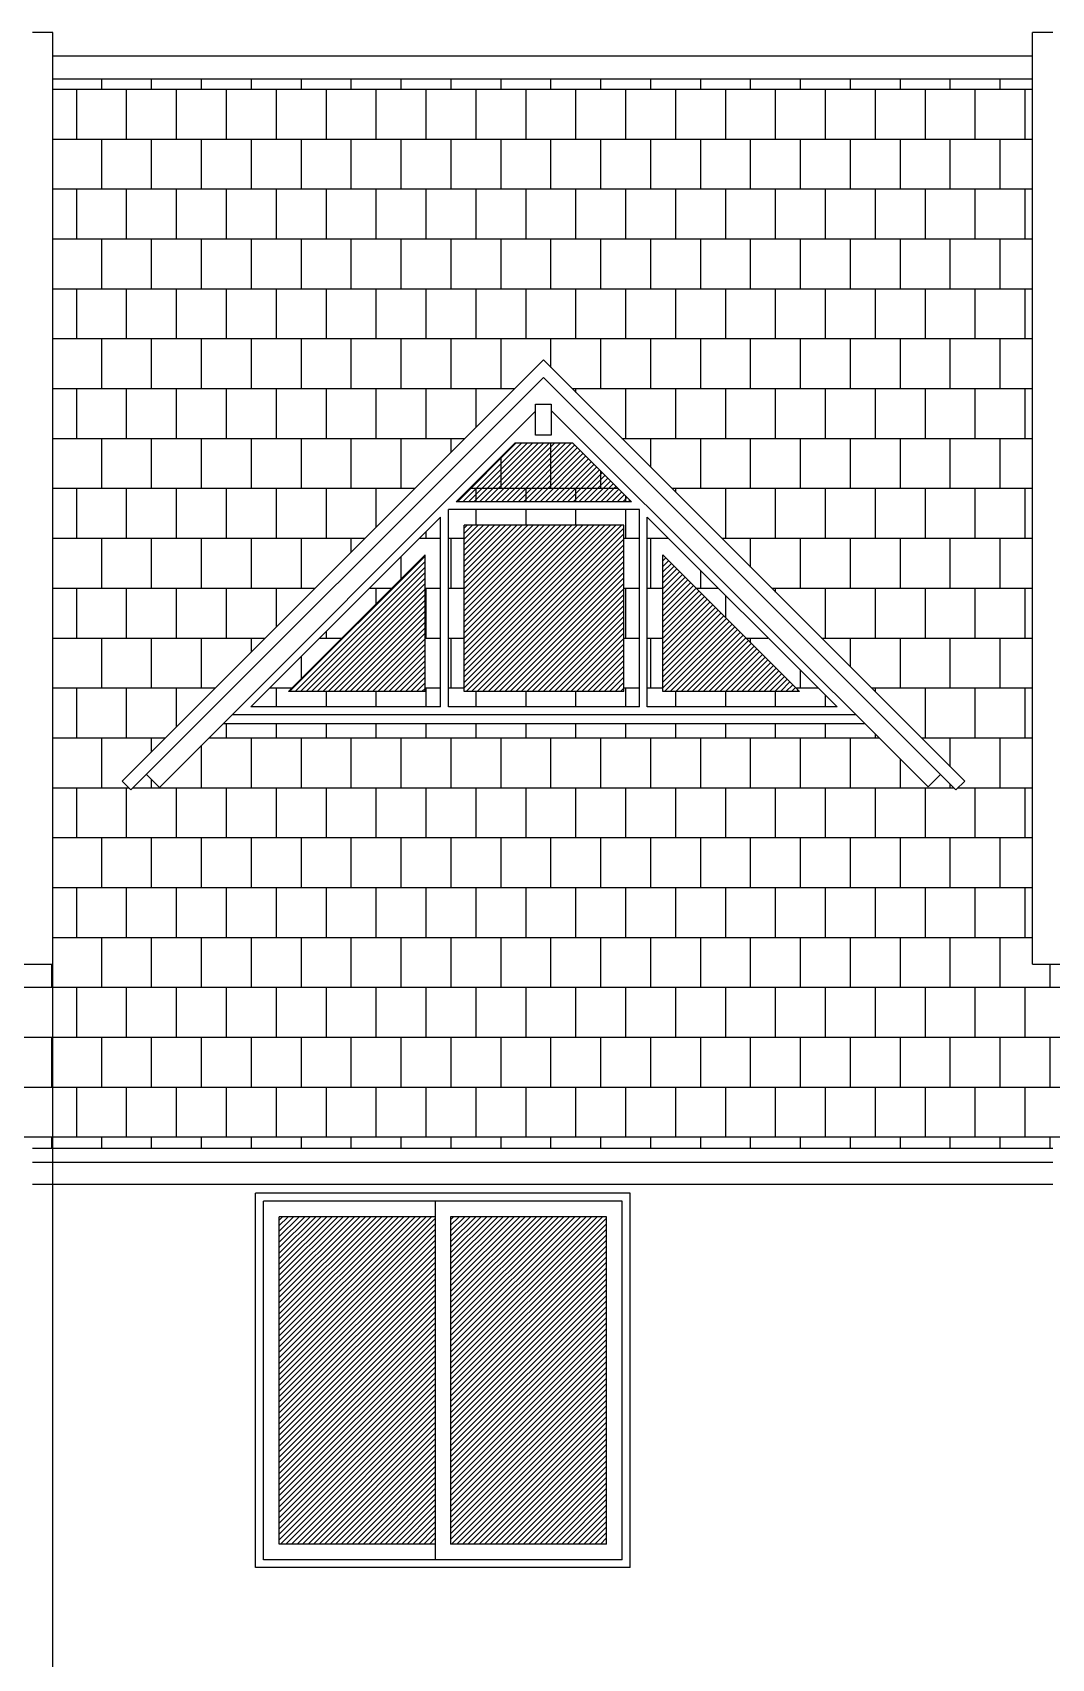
# Model space of a CAD drawing. Extents: x -74 to 202, y -59 to 73.
# Drawn here: x 42.9 to 46.16, y 10.81 to 16.02 of the extents above; entities that cross this region are included whole.
import ezdxf

# ---------------------------------------------------------------- set-up
doc = ezdxf.new("R2010")
doc.units = 0
doc.layers.get('0').update_dxf_attribs({"linetype": 'CONTINUOUS'})
for name, color, linetype in [('TELHADO', 20, 'CONTINUOUS'), ('VIDROEX', 135, 'CONTINUOUS'), ('VISTAP', 244, 'CONTINUOUS')]:
    doc.layers.add(name, color=color, linetype=linetype)

# ---------------------------------------------------------------- blocks, each defined once
blk = doc.blocks.new('*X40')
at = {"color": 0, "linetype": 'CONTINUOUS'}
for p, q in [((48.3352, 8.4898), (48.8242, 8.9787)), ((48.3352, 8.5074), (48.8065, 8.9787)), ((48.3352, 8.5251), (48.7888, 8.9787)), ((48.3352, 8.5428), (48.7712, 8.9787)), ((48.3352, 8.5605), (48.7535, 8.9787)), ((48.3352, 8.5782), (48.7358, 8.9787)), ((48.3352, 8.5958), (48.7181, 8.9787)), ((48.3352, 8.6135), (48.7004, 8.9787)), ((48.3352, 8.6312), (48.6828, 8.9787)), ((48.3352, 8.6489), (48.6651, 8.9787)), ((48.3352, 8.6665), (48.6474, 8.9787)), ((48.3352, 8.6842), (48.6297, 8.9787)), ((48.3352, 8.7019), (48.6121, 8.9787)), ((48.3352, 8.7196), (48.5944, 8.9787)), ((48.3352, 8.7373), (48.5767, 8.9787)), ((48.3352, 8.7549), (48.559, 8.9787)), ((48.3352, 8.7726), (48.5413, 8.9787)), ((48.3352, 8.7903), (48.5237, 8.9787)), ((48.3352, 8.808), (48.506, 8.9787)), ((48.3352, 8.8256), (48.4883, 8.9787)), ((48.3352, 8.8433), (48.4706, 8.9787)), ((48.3352, 8.861), (48.453, 8.9787)), ((48.3352, 8.8787), (48.4353, 8.9787)), ((48.3352, 8.8964), (48.4176, 8.9787)), ((48.3352, 8.914), (48.3999, 8.9787)), ((48.3352, 8.9317), (48.3822, 8.9787)), ((48.3352, 8.9494), (48.3646, 8.9787)), ((48.3352, 8.9671), (48.3469, 8.9787)), ((48.3352, 8.4721), (48.8352, 8.9721)), ((48.8852, 8.4918), (49.3722, 8.9787)), ((48.8852, 8.5094), (49.3545, 8.9787)), ((48.8852, 8.5271), (49.3368, 8.9787)), ((48.8852, 8.5448), (49.3192, 8.9787)), ((48.8852, 8.5625), (49.3015, 8.9787)), ((48.8852, 8.5802), (49.2838, 8.9787)), ((48.8852, 8.5978), (49.2661, 8.9787)), ((48.8852, 8.6155), (49.2485, 8.9787)), ((48.8852, 8.6332), (49.2308, 8.9787)), ((48.8852, 8.6509), (49.2131, 8.9787)), ((48.8852, 8.6685), (49.1954, 8.9787)), ((48.8852, 8.6862), (49.1777, 8.9787)), ((48.8852, 8.7039), (49.1601, 8.9787)), ((48.8852, 8.7216), (49.1424, 8.9787)), ((48.8852, 8.7393), (49.1247, 8.9787)), ((48.8852, 8.7569), (49.107, 8.9787)), ((48.8852, 8.7746), (49.0894, 8.9787)), ((48.8852, 8.7923), (49.0717, 8.9787)), ((48.8852, 8.81), (49.054, 8.9787)), ((48.8852, 8.8276), (49.0363, 8.9787)), ((48.8852, 8.8453), (49.0186, 8.9787)), ((48.8852, 8.863), (49.001, 8.9787)), ((48.8852, 8.8807), (48.9833, 8.9787)), ((48.8852, 8.8983), (48.9656, 8.9787)), ((48.8852, 8.916), (48.9479, 8.9787)), ((48.8852, 8.9337), (48.9303, 8.9787)), ((48.8852, 8.9514), (48.9126, 8.9787)), ((48.8852, 8.9691), (48.8949, 8.9787)), ((48.8852, 8.4741), (49.3852, 8.9741)), ((48.3352, 8.4544), (48.8352, 8.9544)), ((48.3352, 8.4367), (48.8352, 8.9367)), ((48.3352, 8.4191), (48.8352, 8.9191)), ((48.8852, 8.4564), (49.3852, 8.9564)), ((48.8852, 8.4387), (49.3852, 8.9387)), ((48.8852, 8.4211), (49.3852, 8.9211)), ((48.3352, 8.4014), (48.8352, 8.9014)), ((48.3352, 8.3837), (48.8352, 8.8837)), ((48.3352, 8.366), (48.8352, 8.866)), ((48.8852, 8.4034), (49.3852, 8.9034)), ((48.8852, 8.3857), (49.3852, 8.8857)), ((48.8852, 8.368), (49.3852, 8.868)), ((48.3352, 8.3483), (48.8352, 8.8483)), ((48.3352, 8.3307), (48.8352, 8.8307)), ((48.3352, 8.313), (48.8352, 8.813)), ((48.8852, 8.3503), (49.3852, 8.8503)), ((48.8852, 8.3327), (49.3852, 8.8327)), ((48.8852, 8.315), (49.3852, 8.815)), ((48.3352, 8.2953), (48.8352, 8.7953)), ((48.3352, 8.2776), (48.8352, 8.7776)), ((48.3352, 8.26), (48.8352, 8.76)), ((48.8852, 8.2973), (49.3852, 8.7973)), ((48.8852, 8.2796), (49.3852, 8.7796)), ((48.8852, 8.262), (49.3852, 8.762)), ((48.3352, 8.2423), (48.8352, 8.7423)), ((48.3352, 8.2246), (48.8352, 8.7246)), ((48.3352, 8.2069), (48.8352, 8.7069)), ((48.8852, 8.2443), (49.3852, 8.7443)), ((48.8852, 8.2266), (49.3852, 8.7266)), ((48.8852, 8.2089), (49.3852, 8.7089)), ((48.3352, 8.1893), (48.8352, 8.6893)), ((48.3352, 8.1716), (48.8352, 8.6716)), ((48.8852, 8.1912), (49.3852, 8.6912)), ((48.8852, 8.1736), (49.3852, 8.6736)), ((48.8852, 8.1559), (49.3852, 8.6559)), ((48.3352, 8.1539), (48.8352, 8.6539)), ((48.3352, 8.1362), (48.8352, 8.6362)), ((48.3352, 8.1185), (48.8352, 8.6185)), ((48.8852, 8.1382), (49.3852, 8.6382)), ((48.8852, 8.1205), (49.3852, 8.6205)), ((48.8852, 8.1029), (49.3852, 8.6029)), ((48.3352, 8.1009), (48.8352, 8.6009)), ((48.3352, 8.0832), (48.8352, 8.5832)), ((48.3352, 8.0655), (48.8352, 8.5655)), ((48.8852, 8.0852), (49.3852, 8.5852)), ((48.8852, 8.0675), (49.3852, 8.5675)), ((48.3352, 8.0478), (48.8352, 8.5478)), ((48.3352, 8.0302), (48.8352, 8.5302)), ((48.3352, 8.0125), (48.8352, 8.5125)), ((48.8852, 8.0498), (49.3852, 8.5498)), ((48.8852, 8.0321), (49.3852, 8.5321)), ((48.8852, 8.0145), (49.3852, 8.5145)), ((48.3352, 7.9948), (48.8352, 8.4948)), ((48.3352, 7.9771), (48.8352, 8.4771)), ((48.3352, 7.9594), (48.8352, 8.4594)), ((48.8852, 7.9968), (49.3852, 8.4968)), ((48.8852, 7.9791), (49.3852, 8.4791)), ((48.8852, 7.9614), (49.3852, 8.4614)), ((48.3352, 7.9418), (48.8352, 8.4418)), ((48.3399, 7.9287), (48.8352, 8.4241)), ((48.3576, 7.9287), (48.8352, 8.4064)), ((48.8852, 7.9438), (49.3852, 8.4438)), ((48.8879, 7.9287), (49.3852, 8.4261)), ((48.9056, 7.9287), (49.3852, 8.4084)), ((48.3752, 7.9287), (48.8352, 8.3887)), ((48.3929, 7.9287), (48.8352, 8.3711)), ((48.4106, 7.9287), (48.8352, 8.3534)), ((48.9232, 7.9287), (49.3852, 8.3907)), ((48.9409, 7.9287), (49.3852, 8.373)), ((48.9586, 7.9287), (49.3852, 8.3554)), ((48.4283, 7.9287), (48.8352, 8.3357)), ((48.4459, 7.9287), (48.8352, 8.318)), ((48.4636, 7.9287), (48.8352, 8.3003)), ((48.9763, 7.9287), (49.3852, 8.3377)), ((48.994, 7.9287), (49.3852, 8.32)), ((49.0116, 7.9287), (49.3852, 8.3023)), ((48.4813, 7.9287), (48.8352, 8.2827)), ((48.499, 7.9287), (48.8352, 8.265)), ((48.5167, 7.9287), (48.8352, 8.2473)), ((49.0293, 7.9287), (49.3852, 8.2847)), ((49.047, 7.9287), (49.3852, 8.267)), ((49.0647, 7.9287), (49.3852, 8.2493)), ((48.5343, 7.9287), (48.8352, 8.2296)), ((48.552, 7.9287), (48.8352, 8.212)), ((48.5697, 7.9287), (48.8352, 8.1943)), ((49.0823, 7.9287), (49.3852, 8.2316)), ((49.1, 7.9287), (49.3852, 8.2139)), ((49.1177, 7.9287), (49.3852, 8.1963)), ((48.5874, 7.9287), (48.8352, 8.1766)), ((48.605, 7.9287), (48.8352, 8.1589)), ((48.6227, 7.9287), (48.8352, 8.1412)), ((49.1354, 7.9287), (49.3852, 8.1786)), ((49.153, 7.9287), (49.3852, 8.1609)), ((49.1707, 7.9287), (49.3852, 8.1432)), ((48.6404, 7.9287), (48.8352, 8.1236)), ((48.6581, 7.9287), (48.8352, 8.1059)), ((48.6758, 7.9287), (48.8352, 8.0882)), ((49.1884, 7.9287), (49.3852, 8.1256)), ((49.2061, 7.9287), (49.3852, 8.1079)), ((49.2238, 7.9287), (49.3852, 8.0902)), ((48.6934, 7.9287), (48.8352, 8.0705)), ((48.7111, 7.9287), (48.8352, 8.0529)), ((48.7288, 7.9287), (48.8352, 8.0352)), ((49.2414, 7.9287), (49.3852, 8.0725)), ((49.2591, 7.9287), (49.3852, 8.0548)), ((49.2768, 7.9287), (49.3852, 8.0372)), ((48.7465, 7.9287), (48.8352, 8.0175)), ((48.7641, 7.9287), (48.8352, 7.9998)), ((48.7818, 7.9287), (48.8352, 7.9821)), ((49.2945, 7.9287), (49.3852, 8.0195)), ((49.3121, 7.9287), (49.3852, 8.0018)), ((49.3298, 7.9287), (49.3852, 7.9841)), ((48.7995, 7.9287), (48.8352, 7.9645)), ((48.8172, 7.9287), (48.8352, 7.9468)), ((48.8349, 7.9287), (48.8352, 7.9291)), ((49.3475, 7.9287), (49.3852, 7.9665)), ((49.3652, 7.9287), (49.3852, 7.9488)), ((49.3829, 7.9287), (49.3852, 7.9311))]:
    blk.add_line(p, q, dxfattribs=at)
blk = doc.blocks.new('*X33')
at = {"color": 0, "linetype": 'CONTINUOUS'}
for p, q in [((45.6368, 11.2714), (45.8248, 11.4594)), ((45.6545, 11.2714), (45.8425, 11.4594)), ((45.6722, 11.2714), (45.8602, 11.4594)), ((45.6899, 11.2714), (45.8778, 11.4594)), ((45.7075, 11.2714), (45.8955, 11.4594)), ((45.7252, 11.2714), (45.9132, 11.4594)), ((45.7429, 11.2714), (45.9309, 11.4594)), ((45.7606, 11.2714), (45.9486, 11.4594)), ((45.7782, 11.2714), (45.9662, 11.4594)), ((45.7959, 11.2714), (45.9839, 11.4594)), ((45.8136, 11.2714), (46.0016, 11.4594)), ((45.8313, 11.2714), (46.0133, 11.4535)), ((45.849, 11.2714), (46.0222, 11.4447)), ((45.8666, 11.2714), (46.031, 11.4358)), ((45.8843, 11.2714), (46.0399, 11.427)), ((45.902, 11.2714), (46.0487, 11.4182)), ((45.9197, 11.2714), (46.0575, 11.4093)), ((45.9373, 11.2714), (46.0664, 11.4005)), ((45.955, 11.2714), (46.0752, 11.3916)), ((45.9727, 11.2714), (46.0841, 11.3828)), ((45.9904, 11.2714), (46.0929, 11.374)), ((46.0081, 11.2714), (46.1017, 11.3651)), ((46.0257, 11.2714), (46.1106, 11.3563)), ((46.0434, 11.2714), (46.1194, 11.3474)), ((46.0611, 11.2714), (46.1283, 11.3386)), ((46.0788, 11.2714), (46.1371, 11.3298)), ((46.0964, 11.2714), (46.1459, 11.3209)), ((46.1141, 11.2714), (46.1548, 11.3121)), ((46.1318, 11.2714), (46.1636, 11.3032)), ((46.1495, 11.2714), (46.1724, 11.2944)), ((46.1672, 11.2714), (46.1813, 11.2856)), ((46.1848, 11.2714), (46.1901, 11.2767)), ((45.6583, 10.8156), (46.0391, 11.1964)), ((45.6583, 10.8333), (46.0214, 11.1964)), ((45.6583, 10.851), (46.0038, 11.1964)), ((45.6583, 10.8687), (45.9861, 11.1964)), ((45.6583, 10.8863), (45.9684, 11.1964)), ((45.6583, 10.904), (45.9507, 11.1964)), ((45.6583, 10.9217), (45.9331, 11.1964)), ((45.6583, 10.9394), (45.9154, 11.1964)), ((45.6583, 10.957), (45.8977, 11.1964)), ((45.6583, 10.9747), (45.88, 11.1964)), ((45.6583, 10.9924), (45.8623, 11.1964)), ((45.6583, 11.0101), (45.8447, 11.1964)), ((45.6583, 11.0278), (45.827, 11.1964)), ((45.6583, 11.0454), (45.8093, 11.1964)), ((45.6583, 11.0631), (45.7916, 11.1964)), ((45.6583, 11.0808), (45.774, 11.1964)), ((45.6583, 11.0985), (45.7563, 11.1964)), ((45.6583, 11.1161), (45.7386, 11.1964)), ((45.6583, 11.1338), (45.7209, 11.1964)), ((45.6583, 11.1515), (45.7032, 11.1964)), ((45.6583, 11.1692), (45.6856, 11.1964)), ((45.6583, 11.1869), (45.6679, 11.1964)), ((45.6583, 10.7979), (46.0568, 11.1964)), ((45.6583, 10.7803), (46.0745, 11.1964)), ((45.6583, 10.7626), (46.0922, 11.1964)), ((45.6583, 10.7449), (46.1098, 11.1964)), ((45.6583, 10.7272), (46.1275, 11.1964)), ((45.6583, 10.7096), (46.1452, 11.1964)), ((45.6583, 10.6919), (46.1629, 11.1964)), ((45.6583, 10.6742), (46.1704, 11.1863)), ((45.6649, 10.6631), (46.1704, 11.1686)), ((45.6826, 10.6631), (46.1704, 11.151)), ((45.7003, 10.6631), (46.1704, 11.1333)), ((45.7179, 10.6631), (46.1704, 11.1156)), ((45.0992, 10.6631), (45.5333, 11.0972)), ((45.1169, 10.6631), (45.5333, 11.0795)), ((45.1346, 10.6631), (45.5333, 11.0619)), ((45.7356, 10.6631), (46.1704, 11.0979)), ((45.7533, 10.6631), (46.1704, 11.0802)), ((45.771, 10.6631), (46.1704, 11.0626)), ((46.2954, 11.0992), (46.2962, 11.1)), ((46.2954, 11.0815), (46.305, 11.0911)), ((46.2954, 11.0638), (46.3139, 11.0823)), ((46.2954, 11.0462), (46.3227, 11.0734)), ((46.2954, 11.0285), (46.3315, 11.0646)), ((46.2954, 11.0108), (46.3404, 11.0558)), ((45.1523, 10.6631), (45.5333, 11.0442)), ((45.1699, 10.6631), (45.5333, 11.0265)), ((45.1876, 10.6631), (45.5333, 11.0088)), ((45.7887, 10.6631), (46.1704, 11.0449)), ((45.8063, 10.6631), (46.1704, 11.0272)), ((45.824, 10.6631), (46.1704, 11.0095)), ((46.2954, 10.9931), (46.3492, 11.0469)), ((46.2954, 10.9754), (46.3581, 11.0381)), ((46.2954, 10.9578), (46.3669, 11.0292)), ((46.2954, 10.9401), (46.3757, 11.0204)), ((46.2954, 10.9224), (46.3846, 11.0116)), ((46.2954, 10.9047), (46.3934, 11.0027)), ((45.2053, 10.6631), (45.5333, 10.9911)), ((45.223, 10.6631), (45.5333, 10.9735)), ((45.2407, 10.6631), (45.5333, 10.9558)), ((45.8417, 10.6631), (46.1704, 10.9919)), ((45.8594, 10.6631), (46.1704, 10.9742)), ((45.877, 10.6631), (46.1704, 10.9565)), ((46.2954, 10.8871), (46.4023, 10.9939)), ((46.2954, 10.8694), (46.4111, 10.985)), ((46.2954, 10.8517), (46.4199, 10.9762)), ((46.2954, 10.834), (46.4288, 10.9674)), ((46.2954, 10.8163), (46.4376, 10.9585)), ((46.2954, 10.7987), (46.4465, 10.9497)), ((45.2583, 10.6631), (45.5333, 10.9381)), ((45.276, 10.6631), (45.5333, 10.9204)), ((45.2937, 10.6631), (45.5333, 10.9028)), ((45.8947, 10.6631), (46.1704, 10.9388)), ((45.9124, 10.6631), (46.1704, 10.9212)), ((45.9301, 10.6631), (46.1704, 10.9035)), ((46.2954, 10.781), (46.4553, 10.9409)), ((46.2954, 10.7633), (46.4641, 10.932)), ((46.2954, 10.7456), (46.473, 10.9232)), ((46.2954, 10.728), (46.4818, 10.9143)), ((46.2954, 10.7103), (46.4906, 10.9055)), ((46.2954, 10.6926), (46.4995, 10.8967)), ((45.3114, 10.6631), (45.5333, 10.8851)), ((45.329, 10.6631), (45.5333, 10.8674)), ((45.3467, 10.6631), (45.5333, 10.8497)), ((45.9478, 10.6631), (46.1704, 10.8858)), ((45.9654, 10.6631), (46.1704, 10.8681)), ((45.9831, 10.6631), (46.1704, 10.8504)), ((46.2954, 10.6749), (46.5083, 10.8878)), ((46.3013, 10.6631), (46.5172, 10.879)), ((46.319, 10.6631), (46.526, 10.8701)), ((46.3367, 10.6631), (46.5348, 10.8613)), ((46.3543, 10.6631), (46.5437, 10.8525)), ((45.3644, 10.6631), (45.5333, 10.832)), ((45.3821, 10.6631), (45.5333, 10.8144)), ((45.3998, 10.6631), (45.5333, 10.7967)), ((46.0008, 10.6631), (46.1704, 10.8328)), ((46.0185, 10.6631), (46.1704, 10.8151)), ((46.0361, 10.6631), (46.1704, 10.7974)), ((46.372, 10.6631), (46.5525, 10.8436)), ((46.3897, 10.6631), (46.5614, 10.8348)), ((46.4074, 10.6631), (46.5702, 10.8259)), ((46.4251, 10.6631), (46.579, 10.8171)), ((46.4427, 10.6631), (46.5879, 10.8083)), ((46.4604, 10.6631), (46.5967, 10.7994)), ((45.4174, 10.6631), (45.5333, 10.779)), ((45.4351, 10.6631), (45.5333, 10.7613)), ((45.4528, 10.6631), (45.5333, 10.7437)), ((46.0538, 10.6631), (46.1704, 10.7797)), ((46.0715, 10.6631), (46.1704, 10.7621)), ((46.0892, 10.6631), (46.1704, 10.7444)), ((46.4781, 10.6631), (46.6056, 10.7906)), ((46.4958, 10.6631), (46.6144, 10.7818)), ((46.5134, 10.6631), (46.6232, 10.7729)), ((46.5311, 10.6631), (46.6321, 10.7641)), ((46.5488, 10.6631), (46.6409, 10.7552)), ((46.5665, 10.6631), (46.6497, 10.7464)), ((45.4705, 10.6631), (45.5333, 10.726)), ((45.4881, 10.6631), (45.5333, 10.7083)), ((45.5058, 10.6631), (45.5333, 10.6906)), ((46.1069, 10.6631), (46.1704, 10.7267)), ((46.1245, 10.6631), (46.1704, 10.709)), ((46.1422, 10.6631), (46.1704, 10.6913)), ((46.5842, 10.6631), (46.6586, 10.7376)), ((46.6018, 10.6631), (46.6674, 10.7287)), ((46.6195, 10.6631), (46.6763, 10.7199)), ((46.6372, 10.6631), (46.6851, 10.711)), ((46.6549, 10.6631), (46.6939, 10.7022)), ((46.6725, 10.6631), (46.7028, 10.6934)), ((45.5235, 10.6631), (45.5333, 10.6729)), ((46.1599, 10.6631), (46.1704, 10.6737)), ((46.6902, 10.6631), (46.7116, 10.6845)), ((46.7079, 10.6631), (46.7205, 10.6757)), ((46.7256, 10.6631), (46.7293, 10.6668))]:
    blk.add_line(p, q, dxfattribs=at)
blk = doc.blocks.new('*X182')
at = {"color": 0, "linetype": 'CONTINUOUS'}
for p, q in [((43.12, 15.84), (43.12, 15.8715)), ((43.28, 15.84), (43.28, 15.8715)), ((43.44, 15.84), (43.44, 15.8715)), ((43.6, 15.84), (43.6, 15.8715)), ((43.76, 15.84), (43.76, 15.8715)), ((43.92, 15.84), (43.92, 15.8715)), ((44.08, 15.84), (44.08, 15.8715)), ((44.24, 15.84), (44.24, 15.8715)), ((44.4, 15.84), (44.4, 15.8715)), ((44.56, 15.84), (44.56, 15.8715)), ((44.72, 15.84), (44.72, 15.8715)), ((44.88, 15.84), (44.88, 15.8715)), ((45.04, 15.84), (45.04, 15.8715)), ((45.2, 15.84), (45.2, 15.8715)), ((45.36, 15.84), (45.36, 15.8715)), ((45.52, 15.84), (45.52, 15.8715)), ((45.68, 15.84), (45.68, 15.8715)), ((45.84, 15.84), (45.84, 15.8715)), ((46, 15.84), (46, 15.8715)), ((42.9633, 15.84), (46.1033, 15.84)), ((43.04, 15.68), (43.04, 15.84)), ((43.2, 15.68), (43.2, 15.84)), ((43.36, 15.68), (43.36, 15.84)), ((43.52, 15.68), (43.52, 15.84)), ((43.68, 15.68), (43.68, 15.84)), ((43.84, 15.68), (43.84, 15.84)), ((44, 15.68), (44, 15.84)), ((44.16, 15.68), (44.16, 15.84)), ((44.32, 15.68), (44.32, 15.84)), ((44.48, 15.68), (44.48, 15.84)), ((44.64, 15.68), (44.64, 15.84)), ((44.8, 15.68), (44.8, 15.84)), ((44.96, 15.68), (44.96, 15.84)), ((45.12, 15.68), (45.12, 15.84)), ((45.28, 15.68), (45.28, 15.84)), ((45.44, 15.68), (45.44, 15.84)), ((45.6, 15.68), (45.6, 15.84)), ((45.76, 15.68), (45.76, 15.84)), ((45.92, 15.68), (45.92, 15.84)), ((46.08, 15.68), (46.08, 15.84)), ((42.9633, 15.68), (46.1033, 15.68)), ((43.12, 15.52), (43.12, 15.68)), ((43.28, 15.52), (43.28, 15.68)), ((43.44, 15.52), (43.44, 15.68)), ((43.6, 15.52), (43.6, 15.68)), ((43.76, 15.52), (43.76, 15.68)), ((43.92, 15.52), (43.92, 15.68)), ((44.08, 15.52), (44.08, 15.68)), ((44.24, 15.52), (44.24, 15.68)), ((44.4, 15.52), (44.4, 15.68)), ((44.56, 15.52), (44.56, 15.68)), ((44.72, 15.52), (44.72, 15.68)), ((44.88, 15.52), (44.88, 15.68)), ((45.04, 15.52), (45.04, 15.68)), ((45.2, 15.52), (45.2, 15.68)), ((45.36, 15.52), (45.36, 15.68)), ((45.52, 15.52), (45.52, 15.68)), ((45.68, 15.52), (45.68, 15.68)), ((45.84, 15.52), (45.84, 15.68)), ((46, 15.52), (46, 15.68)), ((42.9633, 15.52), (46.1033, 15.52)), ((43.04, 15.36), (43.04, 15.52)), ((43.2, 15.36), (43.2, 15.52)), ((43.36, 15.36), (43.36, 15.52)), ((43.52, 15.36), (43.52, 15.52)), ((43.68, 15.36), (43.68, 15.52)), ((43.84, 15.36), (43.84, 15.52)), ((44, 15.36), (44, 15.52)), ((44.16, 15.36), (44.16, 15.52)), ((44.32, 15.36), (44.32, 15.52)), ((44.48, 15.36), (44.48, 15.52)), ((44.64, 15.36), (44.64, 15.52)), ((44.8, 15.36), (44.8, 15.52)), ((44.96, 15.36), (44.96, 15.52)), ((45.12, 15.36), (45.12, 15.52)), ((45.28, 15.36), (45.28, 15.52)), ((45.44, 15.36), (45.44, 15.52)), ((45.6, 15.36), (45.6, 15.52)), ((45.76, 15.36), (45.76, 15.52)), ((45.92, 15.36), (45.92, 15.52)), ((46.08, 15.36), (46.08, 15.52)), ((42.9633, 15.36), (46.1033, 15.36)), ((43.12, 15.2), (43.12, 15.36)), ((43.28, 15.2), (43.28, 15.36)), ((43.44, 15.2), (43.44, 15.36)), ((43.6, 15.2), (43.6, 15.36)), ((43.76, 15.2), (43.76, 15.36)), ((43.92, 15.2), (43.92, 15.36)), ((44.08, 15.2), (44.08, 15.36)), ((44.24, 15.2), (44.24, 15.36)), ((44.4, 15.2), (44.4, 15.36)), ((44.56, 15.2), (44.56, 15.36)), ((44.72, 15.2), (44.72, 15.36)), ((44.88, 15.2), (44.88, 15.36)), ((45.04, 15.2), (45.04, 15.36)), ((45.2, 15.2), (45.2, 15.36)), ((45.36, 15.2), (45.36, 15.36)), ((45.52, 15.2), (45.52, 15.36)), ((45.68, 15.2), (45.68, 15.36)), ((45.84, 15.2), (45.84, 15.36)), ((46, 15.2), (46, 15.36)), ((42.9633, 15.2), (46.1033, 15.2)), ((43.04, 15.04), (43.04, 15.2)), ((43.2, 15.04), (43.2, 15.2)), ((43.36, 15.04), (43.36, 15.2)), ((43.52, 15.04), (43.52, 15.2)), ((43.68, 15.04), (43.68, 15.2)), ((43.84, 15.04), (43.84, 15.2)), ((44, 15.04), (44, 15.2)), ((44.16, 15.04), (44.16, 15.2)), ((44.32, 15.04), (44.32, 15.2)), ((44.48, 15.04), (44.48, 15.2)), ((44.64, 15.04), (44.64, 15.2)), ((44.8, 15.04), (44.8, 15.2)), ((44.96, 15.04), (44.96, 15.2)), ((45.12, 15.04), (45.12, 15.2)), ((45.28, 15.04), (45.28, 15.2)), ((45.44, 15.04), (45.44, 15.2)), ((45.6, 15.04), (45.6, 15.2)), ((45.76, 15.04), (45.76, 15.2)), ((45.92, 15.04), (45.92, 15.2)), ((46.08, 15.04), (46.08, 15.2)), ((42.9633, 15.04), (46.1033, 15.04)), ((43.12, 14.88), (43.12, 15.04)), ((43.28, 14.88), (43.28, 15.04)), ((43.44, 14.88), (43.44, 15.04)), ((43.6, 14.88), (43.6, 15.04)), ((43.76, 14.88), (43.76, 15.04)), ((43.92, 14.88), (43.92, 15.04)), ((44.08, 14.88), (44.08, 15.04)), ((44.24, 14.88), (44.24, 15.04)), ((44.4, 14.88), (44.4, 15.04)), ((44.56, 14.9474), (44.56, 15.04)), ((44.72, 14.88), (44.72, 15.04)), ((44.88, 14.88), (44.88, 15.04)), ((45.04, 14.88), (45.04, 15.04)), ((45.2, 14.88), (45.2, 15.04)), ((45.36, 14.88), (45.36, 15.04)), ((45.52, 14.88), (45.52, 15.04)), ((45.68, 14.88), (45.68, 15.04)), ((45.84, 14.88), (45.84, 15.04)), ((46, 14.88), (46, 15.04)), ((42.9633, 14.88), (44.4444, 14.88)), ((43.04, 14.72), (43.04, 14.88)), ((43.2, 14.72), (43.2, 14.88)), ((43.36, 14.72), (43.36, 14.88)), ((43.52, 14.72), (43.52, 14.88)), ((43.68, 14.72), (43.68, 14.88)), ((43.84, 14.72), (43.84, 14.88)), ((44, 14.72), (44, 14.88)), ((44.16, 14.72), (44.16, 14.88)), ((44.32, 14.7556), (44.32, 14.88)), ((44.6274, 14.88), (46.1033, 14.88)), ((44.64, 14.8674), (44.64, 14.88)), ((44.8, 14.72), (44.8, 14.88)), ((44.96, 14.72), (44.96, 14.88)), ((45.12, 14.72), (45.12, 14.88)), ((45.28, 14.72), (45.28, 14.88)), ((45.44, 14.72), (45.44, 14.88)), ((45.6, 14.72), (45.6, 14.88)), ((45.76, 14.72), (45.76, 14.88)), ((45.92, 14.72), (45.92, 14.88)), ((46.08, 14.72), (46.08, 14.88)), ((42.9633, 14.72), (44.2844, 14.72)), ((43.12, 14.56), (43.12, 14.72)), ((43.28, 14.56), (43.28, 14.72)), ((43.44, 14.56), (43.44, 14.72)), ((43.6, 14.56), (43.6, 14.72)), ((43.76, 14.56), (43.76, 14.72)), ((43.92, 14.56), (43.92, 14.72)), ((44.08, 14.56), (44.08, 14.72)), ((44.24, 14.6756), (44.24, 14.72)), ((44.56, 14.56), (44.56, 14.7051)), ((44.7874, 14.72), (46.1033, 14.72)), ((44.88, 14.6274), (44.88, 14.72)), ((45.04, 14.56), (45.04, 14.72)), ((45.2, 14.56), (45.2, 14.72)), ((45.36, 14.56), (45.36, 14.72)), ((45.52, 14.56), (45.52, 14.72)), ((45.68, 14.56), (45.68, 14.72)), ((45.84, 14.56), (45.84, 14.72)), ((46, 14.56), (46, 14.72)), ((44.4, 14.56), (44.4, 14.6607)), ((44.72, 14.56), (44.72, 14.6156)), ((42.9633, 14.56), (44.1244, 14.56)), ((43.04, 14.4), (43.04, 14.56)), ((43.2, 14.4), (43.2, 14.56)), ((43.36, 14.4), (43.36, 14.56)), ((43.52, 14.4), (43.52, 14.56)), ((43.68, 14.4), (43.68, 14.56)), ((43.84, 14.4), (43.84, 14.56)), ((44, 14.4356), (44, 14.56)), ((44.2993, 14.56), (44.7756, 14.56)), ((44.32, 14.5171), (44.32, 14.56)), ((44.48, 14.5171), (44.48, 14.56)), ((44.64, 14.5171), (44.64, 14.56)), ((44.9474, 14.56), (46.1033, 14.56)), ((44.96, 14.5474), (44.96, 14.56)), ((45.12, 14.4), (45.12, 14.56)), ((45.28, 14.4), (45.28, 14.56)), ((45.44, 14.4), (45.44, 14.56)), ((45.6, 14.4), (45.6, 14.56)), ((45.76, 14.4), (45.76, 14.56)), ((45.92, 14.4), (45.92, 14.56)), ((46.08, 14.4), (46.08, 14.56)), ((44.8, 14.5171), (44.8, 14.5356)), ((44.32, 14.4421), (44.32, 14.4921)), ((44.48, 14.4421), (44.48, 14.4921)), ((44.64, 14.4421), (44.64, 14.4921)), ((44.8, 14.4), (44.8, 14.4921)), ((42.9633, 14.4), (43.9644, 14.4)), ((43.12, 14.24), (43.12, 14.4)), ((43.28, 14.24), (43.28, 14.4)), ((43.44, 14.24), (43.44, 14.4)), ((43.6, 14.24), (43.6, 14.4)), ((43.76, 14.24), (43.76, 14.4)), ((43.92, 14.3556), (43.92, 14.4)), ((44.1393, 14.4), (44.2064, 14.4)), ((44.16, 14.4), (44.16, 14.4207)), ((44.2314, 14.4), (44.2814, 14.4)), ((44.24, 14.24), (44.24, 14.4)), ((44.7935, 14.4), (44.8435, 14.4)), ((44.8685, 14.4), (44.9356, 14.4)), ((44.88, 14.24), (44.88, 14.4)), ((45.1074, 14.4), (46.1033, 14.4)), ((45.2, 14.3074), (45.2, 14.4)), ((45.36, 14.24), (45.36, 14.4)), ((45.52, 14.24), (45.52, 14.4)), ((45.68, 14.24), (45.68, 14.4)), ((45.84, 14.24), (45.84, 14.4)), ((46, 14.24), (46, 14.4)), ((44.08, 14.27), (44.08, 14.3407)), ((45.04, 14.24), (45.04, 14.2956)), ((42.9633, 14.24), (43.8044, 14.24)), ((43.04, 14.08), (43.04, 14.24)), ((43.2, 14.08), (43.2, 14.24)), ((43.36, 14.08), (43.36, 14.24)), ((43.52, 14.08), (43.52, 14.24)), ((43.68, 14.1156), (43.68, 14.24)), ((43.9793, 14.24), (44.05, 14.24)), ((44, 14.19), (44, 14.24)), ((44.1564, 14.24), (44.2064, 14.24)), ((44.16, 14.08), (44.16, 14.24)), ((44.2314, 14.24), (44.2814, 14.24)), ((44.7935, 14.24), (44.8435, 14.24)), ((44.8, 14.08), (44.8, 14.24)), ((44.8685, 14.24), (44.9185, 14.24)), ((45.0249, 14.24), (45.0956, 14.24)), ((45.2674, 14.24), (46.1033, 14.24)), ((45.28, 14.2274), (45.28, 14.24)), ((45.44, 14.08), (45.44, 14.24)), ((45.6, 14.08), (45.6, 14.24)), ((45.76, 14.08), (45.76, 14.24)), ((45.92, 14.08), (45.92, 14.24)), ((46.08, 14.08), (46.08, 14.24)), ((45.12, 14.1449), (45.12, 14.2156)), ((42.9633, 14.08), (43.6444, 14.08)), ((43.12, 13.92), (43.12, 14.08)), ((43.28, 13.92), (43.28, 14.08)), ((43.44, 13.92), (43.44, 14.08)), ((43.6, 14.0356), (43.6, 14.08)), ((43.8193, 14.08), (43.89, 14.08)), ((43.84, 14.08), (43.84, 14.1007)), ((44.1564, 14.08), (44.2064, 14.08)), ((44.2314, 14.08), (44.2814, 14.08)), ((44.24, 13.92), (44.24, 14.08)), ((44.7935, 14.08), (44.8435, 14.08)), ((44.8685, 14.08), (44.9185, 14.08)), ((44.88, 13.92), (44.88, 14.08)), ((45.1849, 14.08), (45.2556, 14.08)), ((45.2, 14.0649), (45.2, 14.08)), ((45.4274, 14.08), (46.1033, 14.08)), ((45.52, 13.9874), (45.52, 14.08)), ((45.68, 13.92), (45.68, 14.08)), ((45.84, 13.92), (45.84, 14.08)), ((46, 13.92), (46, 14.08)), ((43.76, 13.95), (43.76, 14.0207)), ((45.36, 13.92), (45.36, 13.9756)), ((42.9633, 13.92), (43.4844, 13.92)), ((43.04, 13.76), (43.04, 13.92)), ((43.2, 13.76), (43.2, 13.92)), ((43.36, 13.7956), (43.36, 13.92)), ((43.6593, 13.92), (43.73, 13.92)), ((43.68, 13.8588), (43.68, 13.92)), ((43.84, 13.8588), (43.84, 13.9088)), ((44, 13.8588), (44, 13.9088)), ((44.1564, 13.92), (44.2064, 13.92)), ((44.16, 13.8588), (44.16, 13.92)), ((44.2314, 13.92), (44.2814, 13.92)), ((44.32, 13.8588), (44.32, 13.9088)), ((44.48, 13.8588), (44.48, 13.9088)), ((44.64, 13.8588), (44.64, 13.9088)), ((44.7935, 13.92), (44.8435, 13.92)), ((44.8, 13.8588), (44.8, 13.92)), ((44.8685, 13.92), (44.9185, 13.92)), ((44.96, 13.8588), (44.96, 13.9088)), ((45.12, 13.8588), (45.12, 13.9088)), ((45.28, 13.8588), (45.28, 13.9088)), ((45.3449, 13.92), (45.4156, 13.92)), ((45.44, 13.8588), (45.44, 13.8956)), ((45.5874, 13.92), (46.1033, 13.92)), ((45.6, 13.9074), (45.6, 13.92)), ((45.76, 13.76), (45.76, 13.92)), ((45.92, 13.76), (45.92, 13.92)), ((46.08, 13.76), (46.08, 13.92)), ((43.52, 13.76), (43.52, 13.8057)), ((43.68, 13.76), (43.68, 13.8057)), ((43.84, 13.76), (43.84, 13.8057)), ((44, 13.76), (44, 13.8057)), ((44.16, 13.76), (44.16, 13.8057)), ((44.32, 13.76), (44.32, 13.8057)), ((44.48, 13.76), (44.48, 13.8057)), ((44.64, 13.76), (44.64, 13.8057)), ((44.8, 13.76), (44.8, 13.8057)), ((44.96, 13.76), (44.96, 13.8057)), ((45.12, 13.76), (45.12, 13.8057)), ((45.28, 13.76), (45.28, 13.8057)), ((45.44, 13.76), (45.44, 13.8057)), ((45.6, 13.76), (45.6, 13.771)), ((42.9633, 13.76), (43.3244, 13.76)), ((43.12, 13.6), (43.12, 13.76)), ((43.28, 13.7156), (43.28, 13.76)), ((43.44, 13.6), (43.44, 13.7361)), ((43.4639, 13.76), (45.611, 13.76)), ((43.6, 13.6), (43.6, 13.76)), ((43.76, 13.6), (43.76, 13.76)), ((43.92, 13.6), (43.92, 13.76)), ((44.08, 13.6), (44.08, 13.76)), ((44.24, 13.6), (44.24, 13.76)), ((44.4, 13.6), (44.4, 13.76)), ((44.56, 13.6), (44.56, 13.76)), ((44.72, 13.6), (44.72, 13.76)), ((44.88, 13.6), (44.88, 13.76)), ((45.04, 13.6), (45.04, 13.76)), ((45.2, 13.6), (45.2, 13.76)), ((45.36, 13.6), (45.36, 13.76)), ((45.52, 13.6), (45.52, 13.76)), ((45.7474, 13.76), (46.1033, 13.76)), ((45.84, 13.6674), (45.84, 13.76)), ((46, 13.6), (46, 13.76)), ((45.68, 13.6), (45.68, 13.691)), ((43.28, 13.6), (43.28, 13.6256)), ((45.84, 13.6), (45.84, 13.6109)), ((42.9633, 13.6), (43.2066, 13.6)), ((43.04, 13.44), (43.04, 13.6)), ((43.2, 13.44), (43.2, 13.6)), ((43.221, 13.6), (45.8509, 13.6)), ((43.36, 13.44), (43.36, 13.6)), ((43.52, 13.44), (43.52, 13.6)), ((43.68, 13.44), (43.68, 13.6)), ((43.84, 13.44), (43.84, 13.6)), ((44, 13.44), (44, 13.6)), ((44.16, 13.44), (44.16, 13.6)), ((44.32, 13.44), (44.32, 13.6)), ((44.48, 13.44), (44.48, 13.6)), ((44.64, 13.44), (44.64, 13.6)), ((44.8, 13.44), (44.8, 13.6)), ((44.96, 13.44), (44.96, 13.6)), ((45.12, 13.44), (45.12, 13.6)), ((45.28, 13.44), (45.28, 13.6)), ((45.44, 13.44), (45.44, 13.6)), ((45.6, 13.44), (45.6, 13.6)), ((45.76, 13.44), (45.76, 13.6)), ((45.8652, 13.6), (46.1033, 13.6)), ((45.92, 13.44), (45.92, 13.6)), ((46.08, 13.44), (46.08, 13.6)), ((42.9633, 13.44), (46.1033, 13.44)), ((43.12, 13.28), (43.12, 13.44)), ((43.28, 13.28), (43.28, 13.44)), ((43.44, 13.28), (43.44, 13.44)), ((43.6, 13.28), (43.6, 13.44)), ((43.76, 13.28), (43.76, 13.44)), ((43.92, 13.28), (43.92, 13.44)), ((44.08, 13.28), (44.08, 13.44)), ((44.24, 13.28), (44.24, 13.44)), ((44.4, 13.28), (44.4, 13.44)), ((44.56, 13.28), (44.56, 13.44)), ((44.72, 13.28), (44.72, 13.44)), ((44.88, 13.28), (44.88, 13.44)), ((45.04, 13.28), (45.04, 13.44)), ((45.2, 13.28), (45.2, 13.44)), ((45.36, 13.28), (45.36, 13.44)), ((45.52, 13.28), (45.52, 13.44)), ((45.68, 13.28), (45.68, 13.44)), ((45.84, 13.28), (45.84, 13.44)), ((46, 13.28), (46, 13.44)), ((42.9633, 13.28), (46.1033, 13.28)), ((43.04, 13.12), (43.04, 13.28)), ((43.2, 13.12), (43.2, 13.28)), ((43.36, 13.12), (43.36, 13.28)), ((43.52, 13.12), (43.52, 13.28)), ((43.68, 13.12), (43.68, 13.28)), ((43.84, 13.12), (43.84, 13.28)), ((44, 13.12), (44, 13.28)), ((44.16, 13.12), (44.16, 13.28)), ((44.32, 13.12), (44.32, 13.28)), ((44.48, 13.12), (44.48, 13.28)), ((44.64, 13.12), (44.64, 13.28)), ((44.8, 13.12), (44.8, 13.28)), ((44.96, 13.12), (44.96, 13.28)), ((45.12, 13.12), (45.12, 13.28)), ((45.28, 13.12), (45.28, 13.28)), ((45.44, 13.12), (45.44, 13.28)), ((45.6, 13.12), (45.6, 13.28)), ((45.76, 13.12), (45.76, 13.28)), ((45.92, 13.12), (45.92, 13.28)), ((46.08, 13.12), (46.08, 13.28)), ((42.9633, 13.12), (46.1033, 13.12)), ((43.12, 12.96), (43.12, 13.12)), ((43.28, 12.96), (43.28, 13.12)), ((43.44, 12.96), (43.44, 13.12)), ((43.6, 12.96), (43.6, 13.12)), ((43.76, 12.96), (43.76, 13.12)), ((43.92, 12.96), (43.92, 13.12)), ((44.08, 12.96), (44.08, 13.12)), ((44.24, 12.96), (44.24, 13.12)), ((44.4, 12.96), (44.4, 13.12)), ((44.56, 12.96), (44.56, 13.12)), ((44.72, 12.96), (44.72, 13.12)), ((44.88, 12.96), (44.88, 13.12)), ((45.04, 12.96), (45.04, 13.12)), ((45.2, 12.96), (45.2, 13.12)), ((45.36, 12.96), (45.36, 13.12)), ((45.52, 12.96), (45.52, 13.12)), ((45.68, 12.96), (45.68, 13.12)), ((45.84, 12.96), (45.84, 13.12)), ((46, 12.96), (46, 13.12)), ((42.96, 12.96), (42.96, 13.0347)), ((46.16, 12.96), (46.16, 13.0347)), ((39.5633, 12.96), (42.9633, 12.96)), ((42.9633, 12.96), (49.3733, 12.96)), ((43.04, 12.8), (43.04, 12.96)), ((43.2, 12.8), (43.2, 12.96)), ((43.36, 12.8), (43.36, 12.96)), ((43.52, 12.8), (43.52, 12.96)), ((43.68, 12.8), (43.68, 12.96)), ((43.84, 12.8), (43.84, 12.96)), ((44, 12.8), (44, 12.96)), ((44.16, 12.8), (44.16, 12.96)), ((44.32, 12.8), (44.32, 12.96)), ((44.48, 12.8), (44.48, 12.96)), ((44.64, 12.8), (44.64, 12.96)), ((44.8, 12.8), (44.8, 12.96)), ((44.96, 12.8), (44.96, 12.96)), ((45.12, 12.8), (45.12, 12.96)), ((45.28, 12.8), (45.28, 12.96)), ((45.44, 12.8), (45.44, 12.96)), ((45.6, 12.8), (45.6, 12.96)), ((45.76, 12.8), (45.76, 12.96)), ((45.92, 12.8), (45.92, 12.96)), ((46.08, 12.8), (46.08, 12.96)), ((39.5633, 12.8), (42.9633, 12.8)), ((42.96, 12.64), (42.96, 12.8)), ((42.9633, 12.8), (49.3733, 12.8)), ((43.12, 12.64), (43.12, 12.8)), ((43.28, 12.64), (43.28, 12.8)), ((43.44, 12.64), (43.44, 12.8)), ((43.6, 12.64), (43.6, 12.8)), ((43.76, 12.64), (43.76, 12.8)), ((43.92, 12.64), (43.92, 12.8)), ((44.08, 12.64), (44.08, 12.8)), ((44.24, 12.64), (44.24, 12.8)), ((44.4, 12.64), (44.4, 12.8)), ((44.56, 12.64), (44.56, 12.8)), ((44.72, 12.64), (44.72, 12.8)), ((44.88, 12.64), (44.88, 12.8)), ((45.04, 12.64), (45.04, 12.8)), ((45.2, 12.64), (45.2, 12.8)), ((45.36, 12.64), (45.36, 12.8)), ((45.52, 12.64), (45.52, 12.8)), ((45.68, 12.64), (45.68, 12.8)), ((45.84, 12.64), (45.84, 12.8)), ((46, 12.64), (46, 12.8)), ((46.16, 12.64), (46.16, 12.8)), ((39.5633, 12.64), (42.9633, 12.64)), ((42.9633, 12.64), (49.3733, 12.64)), ((43.04, 12.48), (43.04, 12.64)), ((43.2, 12.48), (43.2, 12.64)), ((43.36, 12.48), (43.36, 12.64)), ((43.52, 12.48), (43.52, 12.64)), ((43.68, 12.48), (43.68, 12.64)), ((43.84, 12.48), (43.84, 12.64)), ((44, 12.48), (44, 12.64)), ((44.16, 12.48), (44.16, 12.64)), ((44.32, 12.48), (44.32, 12.64)), ((44.48, 12.48), (44.48, 12.64)), ((44.64, 12.48), (44.64, 12.64)), ((44.8, 12.48), (44.8, 12.64)), ((44.96, 12.48), (44.96, 12.64)), ((45.12, 12.48), (45.12, 12.64)), ((45.28, 12.48), (45.28, 12.64)), ((45.44, 12.48), (45.44, 12.64)), ((45.6, 12.48), (45.6, 12.64)), ((45.76, 12.48), (45.76, 12.64)), ((45.92, 12.48), (45.92, 12.64)), ((46.08, 12.48), (46.08, 12.64)), ((39.5633, 12.48), (42.9633, 12.48)), ((42.96, 12.4432), (42.96, 12.48)), ((42.9633, 12.48), (49.3733, 12.48)), ((43.12, 12.4432), (43.12, 12.48)), ((43.28, 12.4432), (43.28, 12.48)), ((43.44, 12.4432), (43.44, 12.48)), ((43.6, 12.4432), (43.6, 12.48)), ((43.76, 12.4432), (43.76, 12.48)), ((43.92, 12.4432), (43.92, 12.48)), ((44.08, 12.4432), (44.08, 12.48)), ((44.24, 12.4432), (44.24, 12.48)), ((44.4, 12.4432), (44.4, 12.48)), ((44.56, 12.4432), (44.56, 12.48)), ((44.72, 12.4432), (44.72, 12.48)), ((44.88, 12.4432), (44.88, 12.48)), ((45.04, 12.4432), (45.04, 12.48)), ((45.2, 12.4432), (45.2, 12.48)), ((45.36, 12.4432), (45.36, 12.48)), ((45.52, 12.4432), (45.52, 12.48)), ((45.68, 12.4432), (45.68, 12.48)), ((45.84, 12.4432), (45.84, 12.48)), ((46, 12.4432), (46, 12.48)), ((46.16, 12.4432), (46.16, 12.48))]:
    blk.add_line(p, q, dxfattribs=at)

msp = doc.modelspace()

# ---------------------------------------------------------------- linework, layer by layer
at = {"layer": 'TELHADO', "color": 1, "linetype": 'CONTINUOUS'}
for p, q in [((42.96332, 16.02151), (42.89832, 16.02151)), ((42.96332, 12.3282), (42.96332, 16.02151)), ((46.10332, 13.0347), (46.10332, 16.02151)), ((46.16832, 16.02151), (46.10332, 16.02151))]:
    msp.add_line(p, q, dxfattribs=at)
at = {"layer": 'TELHADO', "linetype": 'CONTINUOUS'}
for p, q in [((46.10332, 15.94537), (42.96332, 15.94537)), ((46.10332, 15.87151), (42.96332, 15.87151)), ((42.83332, 13.0347), (42.96332, 13.0347)), ((46.10332, 13.0347), (46.23332, 13.0347))]:
    msp.add_line(p, q, dxfattribs=at)
at = {"layer": 'TELHADO', "color": 244, "linetype": 'CONTINUOUS'}
for p, q in [((46.16832, 12.4432), (42.89832, 12.4432)), ((46.16832, 12.3982), (42.89832, 12.3982)), ((46.16832, 12.3282), (42.89832, 12.3282))]:
    msp.add_line(p, q, dxfattribs=at)
at = {"layer": 'VISTAP', "color": 20, "linetype": 'CONTINUOUS'}
for p, q in [((44.53592, 14.97151), (43.18549, 13.62109)), ((44.53592, 14.97151), (45.88634, 13.62109)), ((44.53592, 14.91494), (43.21378, 13.5928)), ((44.53592, 14.91494), (45.85805, 13.5928)), ((43.5096, 13.80566), (45.56529, 13.80566)), ((43.18549, 13.62109), (43.21378, 13.5928)), ((45.88634, 13.62109), (45.85805, 13.5928))]:
    msp.add_line(p, q, dxfattribs=at)
at = {"layer": 'VISTAP', "color": 244, "linetype": 'CONTINUOUS'}
for p, q in [((44.51092, 14.80698), (43.30476, 13.60082)), ((44.56092, 14.81004), (45.7686, 13.60235)), ((44.44438, 14.70509), (44.25639, 14.51709)), ((44.63051, 14.70509), (44.44438, 14.70509)), ((44.63051, 14.70509), (44.8185, 14.51709)), ((44.8185, 14.51709), (44.25639, 14.51709)), ((44.20639, 14.46709), (43.59809, 13.85879)), ((44.20639, 13.85879), (44.20639, 14.46709)), ((44.23139, 13.85879), (44.23139, 14.49209)), ((44.8435, 14.49209), (44.23139, 14.49209)), ((44.28139, 13.90879), (44.28139, 14.44209)), ((44.7935, 14.44209), (44.28139, 14.44209)), ((44.7935, 13.90879), (44.7935, 14.44209)), ((44.8435, 13.85879), (44.8435, 14.49209)), ((44.8685, 13.85879), (44.8685, 14.46709)), ((44.8685, 14.46709), (45.4768, 13.85879)), ((44.15639, 14.34638), (43.7188, 13.90879)), ((44.15639, 13.90879), (44.15639, 14.34638)), ((44.9185, 14.34638), (45.35609, 13.90879)), ((44.9185, 13.90879), (44.9185, 14.34638)), ((44.15639, 13.90879), (43.7188, 13.90879)), ((44.7935, 13.90879), (44.28139, 13.90879)), ((45.35609, 13.90879), (44.9185, 13.90879)), ((45.53716, 13.83379), (43.53773, 13.83379)), ((44.20639, 13.85879), (43.59809, 13.85879)), ((44.8435, 13.85879), (44.23139, 13.85879)), ((45.4768, 13.85879), (44.8685, 13.85879)), ((43.26327, 13.6423), (43.30476, 13.60082)), ((45.80856, 13.6423), (45.7686, 13.60235)), ((43.61332, 11.09939), (43.61332, 12.29939)), ((44.81332, 12.29939), (43.61332, 12.29939)), ((43.63832, 11.12439), (43.63832, 12.27439)), ((44.78832, 12.27439), (43.63832, 12.27439)), ((44.18832, 12.27439), (44.18832, 11.12439)), ((44.78832, 11.12439), (44.78832, 12.27439)), ((44.81332, 11.09939), (44.81332, 12.29939)), ((43.68832, 11.17439), (43.68832, 12.22439)), ((44.18832, 12.22439), (43.68832, 12.22439)), ((44.23832, 12.22439), (44.23832, 11.17439)), ((44.73832, 12.22439), (44.23832, 12.22439)), ((44.73832, 11.17439), (44.73832, 12.22439)), ((44.18832, 11.17439), (43.68832, 11.17439)), ((44.73832, 11.17439), (44.23832, 11.17439)), ((44.78832, 11.12439), (43.63832, 11.12439)), ((44.81332, 11.09939), (43.61332, 11.09939))]:
    msp.add_line(p, q, dxfattribs=at)
at = {"layer": 'VISTAP', "linetype": 'CONTINUOUS'}
for p, q in [((44.51092, 14.83009), (44.56092, 14.83009)), ((44.51092, 14.73009), (44.51092, 14.83009)), ((44.56092, 14.83009), (44.56092, 14.73009)), ((44.56092, 14.73009), (44.51092, 14.73009))]:
    msp.add_line(p, q, dxfattribs=at)
at = {"layer": 'VISTAP', "color": 1, "linetype": 'CONTINUOUS'}
msp.add_line((42.96332, 7.33009), (42.96332, 12.3282), dxfattribs=at)

# ---------------------------------------------------------------- block references
at = {"layer": 'TELHADO', "color": 30, "linetype": 'CONTINUOUS'}
msp.add_blockref('*X182', (0, 0), dxfattribs=at)
at = {"layer": 'VIDROEX', "color": 135, "linetype": 'CONTINUOUS'}
for name, p in [('*X33', (-1.37692, 3.24566)), ('*X40', (-4.64692, 3.24566))]:
    msp.add_blockref(name, p, dxfattribs=at)

doc.saveas('drawing.dxf')
